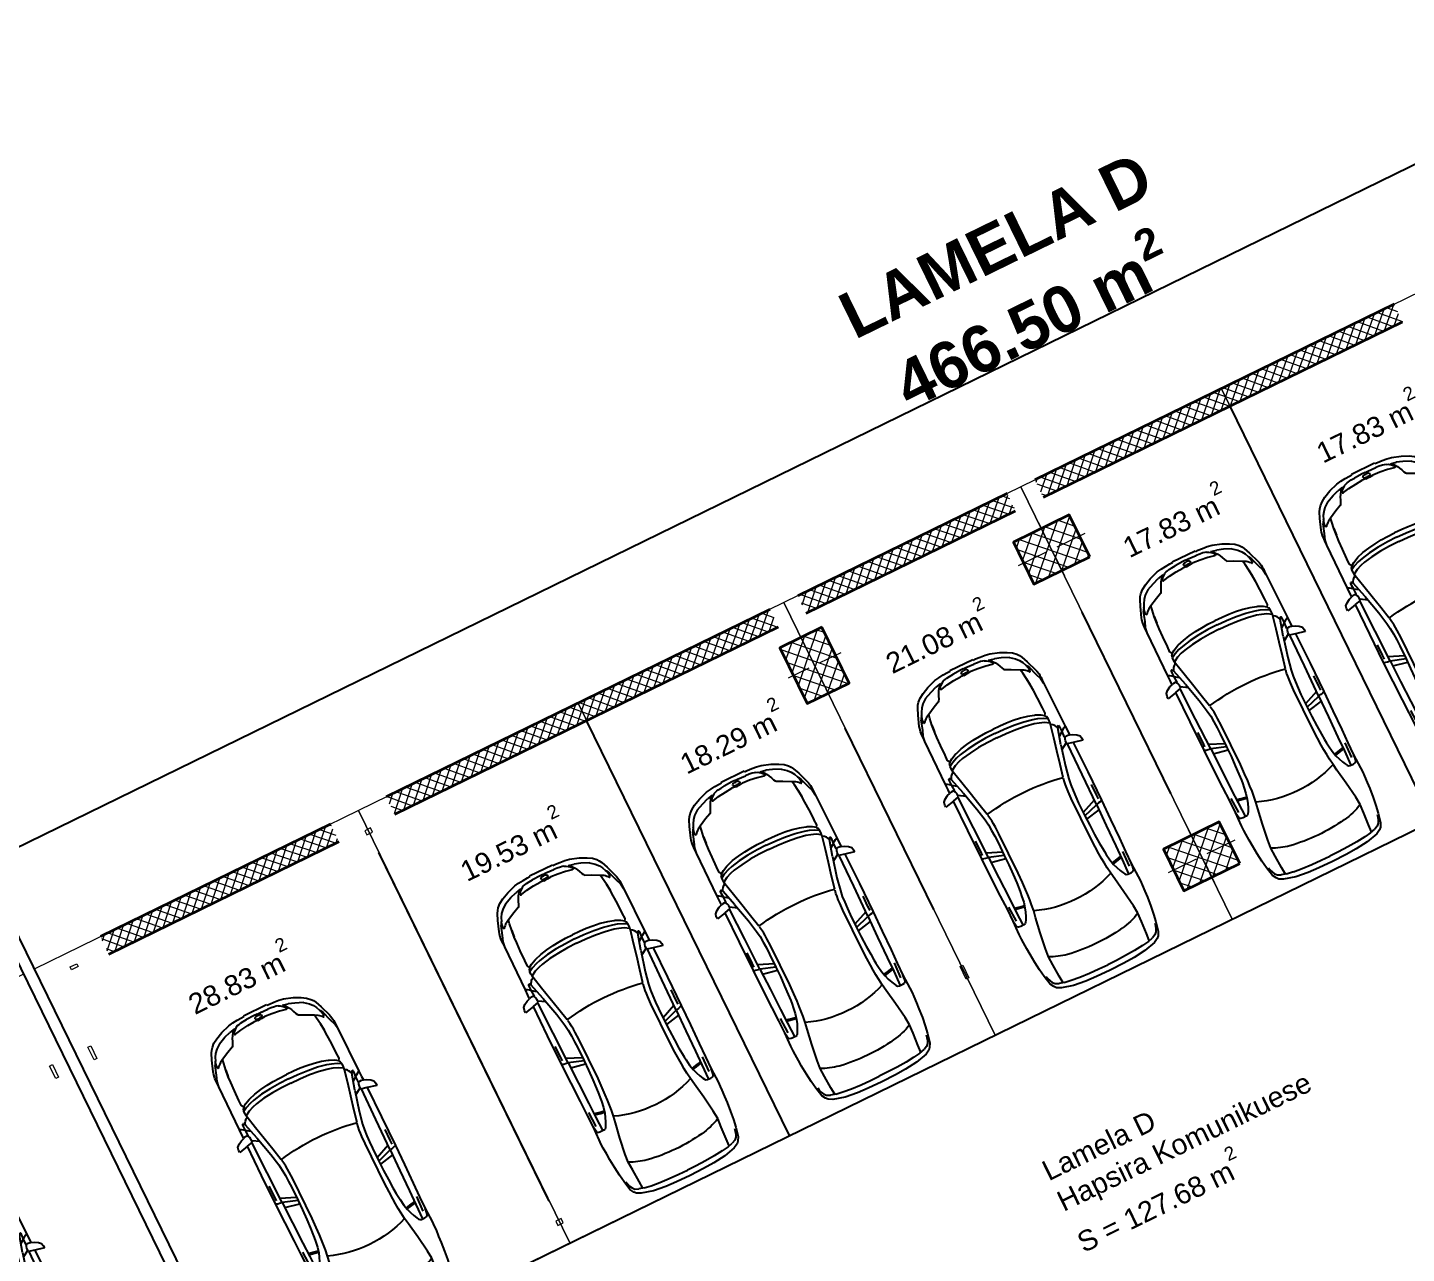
# Model space of a CAD drawing. Header units: metres. Extents: x 7511783 to 7512372, y 4692307 to 4692611.
# Drawn here: x 7512204.48 to 7512222.25, y 4692482.29 to 4692498.08 of the extents above; entities that cross this region are included whole.
import ezdxf

# ---------------------------------------------------------------- set-up
doc = ezdxf.new("R2010")
doc.units = ezdxf.units.M
doc.linetypes.add('Long Dashed', pattern=[793.7499761581423, 476.2499928474427, -317.4999833106997])
doc.layers.get('0').update_dxf_attribs({"lineweight": 0})
doc.layers.add('A - Fill Zone_Pen_No__156', color=7, linetype='Continuous', lineweight=0, true_color=0x54689e)
doc.layers.add('Annotation - Text_Pen_No__48', color=7, linetype='Continuous', lineweight=0, true_color=0xa80f02)
for name, color, linetype, lineweight in [('A - Muret', 7, 'Continuous', 0), ('A - Muret_Pen_No__101', 252, 'Continuous', 0), ('A - Muret_Pen_No__7', 7, 'Continuous', 0), ('A - Pllaka Themel', 7, 'Continuous', 0), ('A - Pllaka Themel_Pen_No__42', 8, 'Continuous', 0), ('A - Shtyllat', 7, 'Continuous', 0), ('A - Shtyllat_Pen_No__1', 7, 'Continuous', 0), ('A -Polyline_Pen_No__42', 8, 'Continuous', 0), ('A1 - Bodrumi -1_Pen_No__42', 8, 'Continuous', 0), ('Interior - Furniture _Pen_No__42', 8, 'Continuous', 0), ('Structural - Bearing', 7, 'Continuous', 0), ('Structural - Bearing_Pen_No__20', 1, 'Continuous', 0), ('Structural - Bearing_Pen_No__21', 7, 'Continuous', 0)]:
    doc.layers.add(name, color=color, linetype=linetype, lineweight=lineweight)
doc.styles.add('GENERATED_STYLE_2', font='arialbd.ttf')
pattern_1 = [(44.99999999999999, (0, 0), (-68.94290863686237, 68.94290863686243), []), (135.0000000000002, (0, 0), (68.94290863686219, 68.94290863686261), [])]
pattern_2 = [(44.99999999999999, (0, 0), (-91.92387818248316, 91.92387818248324), []), (135.0000000000002, (0, 0), (91.92387818248291, 91.92387818248349), [])]

# ---------------------------------------------------------------- blocks, each defined once
blk = doc.blocks.new('Slab_2', base_point=(27550, -20500.83535421408))
at = {"layer": 'A - Pllaka Themel_Pen_No__42', "color": 8, "linetype": 'Continuous', "lineweight": 25, "flags": 128}
blk.add_lwpolyline([(27550, -20500.83535421408), (52100, -20500.83535421408), (52100, 1500), (27550, 1500)], close=True, dxfattribs=at)
blk = doc.blocks.new('Wall_3', base_point=(27550, 2.775557561562891e-14))
at = {"layer": 'A - Muret_Pen_No__101', "linetype": 'Continuous', "lineweight": 13}
h = blk.add_hatch(dxfattribs=at)
h.set_pattern_fill('CONCRETE_BLOCK', color=252, style=0, pattern_type=2)
h.set_pattern_definition(pattern_1)
h.paths.add_polyline_path([(31799.99993070954, -2.887321820521649e-05), (28500.0000105886, -2.887321820521649e-05), (28500.0000105886, -250.0000583249526), (31799.99993070954, -250.0000583249526)])
h = blk.add_hatch(dxfattribs=at)
h.set_pattern_fill('CONCRETE_BLOCK', color=252, style=0, pattern_type=2)
h.set_pattern_definition(pattern_1)
h.paths.add_polyline_path([(32600.00006929047, -5.275686865147122e-05), (32600.00006929047, -250.0000970041505), (38099.99998176699, -250.0000970041505), (38099.99998176699, -5.275686865147122e-05)])
h = blk.add_hatch(dxfattribs=at)
h.set_pattern_fill('CONCRETE_BLOCK', color=252, style=0, pattern_type=2)
h.set_pattern_definition(pattern_1)
h.paths.add_polyline_path([(38499.99999951446, -5.275686865147122e-05), (38499.99999951446, -250.0000970041505), (41500, -250.0000970041505), (41500, -5.275686865147122e-05)])
h = blk.add_hatch(dxfattribs=at)
h.set_pattern_fill('CONCRETE_BLOCK', color=252, style=0, pattern_type=2)
h.set_pattern_definition(pattern_1)
h.paths.add_polyline_path([(41900.00000000001, -249.9999850988354), (47050.00002235177, -249.9999850988354), (47050.00002235177, -3.352765565178828e-05), (41900.00000000001, -3.352765565178828e-05)])
h = blk.add_hatch(dxfattribs=at)
h.set_pattern_fill('CONCRETE_BLOCK', color=252, style=0, pattern_type=2)
h.set_pattern_definition(pattern_1)
h.paths.add_polyline_path([(51150, -3.352765565178828e-05), (47849.99997764824, -3.352765565178828e-05), (47849.99997764824, -249.9999850988354), (51150, -249.9999850988354)])
at = {"layer": 'A - Muret_Pen_No__7', "color": 7, "linetype": 'Continuous', "lineweight": 35, "flags": 128}
for points in [[(31800, 2.775557561562891e-14), (28500.00000000001, 2.775557561562891e-14)], [(38099.99999999999, 2.775557561562891e-14), (32599.99999999999, 2.775557561562891e-14)], [(41500, 2.775557561562891e-14), (38500, 2.775557561562891e-14)], [(47050.00000000001, 2.775557561562891e-14), (41900.00000000001, 2.775557561562891e-14)], [(51150, 2.775557561562891e-14), (47850, 2.775557561562891e-14)], [(28500.00000000001, -249.9999999999999), (31800, -249.9999999999999)], [(32599.99999999999, -249.9999999999999), (38099.99999999999, -249.9999999999999)], [(38500, -249.9999999999999), (41500, -249.9999999999999)], [(41900.00000000001, -249.9999999999999), (47050, -249.9999999999999)], [(47849.99999999999, -249.9999999999999), (51150, -249.9999999999999)]]:
    blk.add_lwpolyline(points, dxfattribs=at)
blk = doc.blocks.new('Column_18', base_point=(2720.000000000001, 13229.91646502986))
at = {"layer": 'A - Shtyllat_Pen_No__1', "color": 7, "linetype": 'Continuous', "lineweight": 13, "flags": 128}
blk.add_lwpolyline([(2700.000000000001, 13319.91646502986), (2740.000000000001, 13319.91646502986), (2740.000000000001, 13139.91646502986), (2700.000000000001, 13139.91646502986)], close=True, dxfattribs=at)
blk = doc.blocks.new('Column_25', base_point=(2775.000000000002, 14870))
at = {"layer": 'A - Shtyllat_Pen_No__1', "color": 7, "linetype": 'Continuous', "lineweight": 13, "flags": 128}
blk.add_lwpolyline([(2795.000000000002, 14780), (2755.000000000002, 14780), (2755.000000000002, 14960), (2795.000000000002, 14960)], close=True, dxfattribs=at)
blk = doc.blocks.new('Column_26', base_point=(2802.500000000002, 14980))
at = {"layer": 'A - Shtyllat_Pen_No__1', "color": 7, "linetype": 'Continuous', "lineweight": 13, "flags": 128}
blk.add_lwpolyline([(2850.000000000002, 15000), (2850.000000000002, 14960), (2755.000000000002, 14960), (2755.000000000002, 15000)], close=True, dxfattribs=at)
blk = doc.blocks.new('Column_31', base_point=(3220.000000000001, 14970))
at = {"layer": 'A - Shtyllat_Pen_No__1', "color": 7, "linetype": 'Continuous', "lineweight": 13, "flags": 128}
blk.add_lwpolyline([(3180.000000000001, 15000), (3180.000000000001, 14940), (3260.000000000001, 14940), (3260.000000000001, 15000)], close=True, dxfattribs=at)
blk = doc.blocks.new('Column_32', base_point=(3220.000000000001, 14410))
at = {"layer": 'A - Shtyllat_Pen_No__1', "color": 7, "linetype": 'Continuous', "lineweight": 13, "flags": 128}
blk.add_lwpolyline([(3180.000000000001, 14440), (3180.000000000001, 14380), (3260.000000000001, 14380), (3260.000000000001, 14440)], close=True, dxfattribs=at)
blk = doc.blocks.new('Column_37', base_point=(3830.000000000001, 14910))
at = {"layer": 'A - Shtyllat_Pen_No__1', "color": 7, "linetype": 'Continuous', "lineweight": 13, "flags": 128}
blk.add_lwpolyline([(3850.000000000001, 14820), (3810.000000000001, 14820), (3810.000000000001, 15000), (3850.000000000001, 15000)], close=True, dxfattribs=at)
blk = doc.blocks.new('Column_38', base_point=(-68019.82202355302, 193236.8082159659))
at = {"layer": 'Structural - Bearing', "linetype": 'Continuous', "lineweight": 0, "true_color": 0x000000}
h = blk.add_hatch(dxfattribs=at)
h.set_pattern_fill('CONCRETE_BLOCK', color=18, style=0, pattern_type=2)
h.set_pattern_definition(pattern_2)
h.paths.add_polyline_path([(-67719.82202355302, 193636.808215966), (-68319.82202355302, 193636.808215966), (-68319.82202355302, 192836.8082159659), (-67719.82202355302, 192836.8082159659)])
at = {"layer": 'Structural - Bearing_Pen_No__20', "color": 1, "linetype": 'Continuous', "lineweight": 0}
for p, q in [((-68019.82202355302, 193316.808215966), (-68019.82202355302, 193716.8082159659)), ((-68099.82202355302, 193236.8082159659), (-68399.82202355302, 193236.8082159659)), ((-68019.82202355302, 193156.8082159659), (-68019.82202355302, 192756.808215966)), ((-67939.82202355302, 193236.8082159659), (-67639.82202355302, 193236.8082159659))]:
    blk.add_line(p, q, dxfattribs=at)
blk.add_point((-68019.82202355302, 193236.8082159659), dxfattribs=at)
at = {"layer": 'Structural - Bearing_Pen_No__21', "color": 7, "linetype": 'Continuous', "lineweight": 35, "flags": 128}
blk.add_lwpolyline([(-67719.82202355302, 193636.808215966), (-68319.82202355302, 193636.808215966), (-68319.82202355302, 192836.8082159659), (-67719.82202355302, 192836.8082159659)], close=True, dxfattribs=at)
blk = doc.blocks.new('Column_41', base_point=(-63690.96833503788, 199746.9041092597))
at = {"layer": 'Structural - Bearing', "linetype": 'Continuous', "lineweight": 0, "true_color": 0x000000}
h = blk.add_hatch(dxfattribs=at)
h.set_pattern_fill('CONCRETE_BLOCK', color=18, style=0, pattern_type=2)
h.set_pattern_definition(pattern_2)
h.paths.add_polyline_path([(-63290.96833503788, 199446.9041092597), (-63290.96833503788, 200046.9041092597), (-64090.96833503788, 200046.9041092597), (-64090.96833503788, 199446.9041092597)])
at = {"layer": 'Structural - Bearing_Pen_No__20', "color": 1, "linetype": 'Continuous', "lineweight": 0}
for p, q in [((-63690.96833503788, 199826.9041092597), (-63690.96833503788, 200126.9041092597)), ((-63770.96833503788, 199746.9041092597), (-64170.96833503788, 199746.9041092597)), ((-63690.96833503788, 199666.9041092597), (-63690.96833503788, 199366.9041092597)), ((-63610.96833503788, 199746.9041092597), (-63210.96833503788, 199746.9041092597))]:
    blk.add_line(p, q, dxfattribs=at)
blk.add_point((-63690.96833503788, 199746.9041092597), dxfattribs=at)
at = {"layer": 'Structural - Bearing_Pen_No__21', "color": 7, "linetype": 'Continuous', "lineweight": 35, "flags": 128}
blk.add_lwpolyline([(-63290.96833503788, 199446.9041092597), (-63290.96833503788, 200046.9041092597), (-64090.96833503788, 200046.9041092597), (-64090.96833503788, 199446.9041092597)], close=True, dxfattribs=at)
blk = doc.blocks.new('Column_42', base_point=(-52708.25413540503, 199746.9041092597))
at = {"layer": 'Structural - Bearing', "linetype": 'Continuous', "lineweight": 0, "true_color": 0x000000}
h = blk.add_hatch(dxfattribs=at)
h.set_pattern_fill('CONCRETE_BLOCK', color=18, style=0, pattern_type=2)
h.set_pattern_definition(pattern_2)
h.paths.add_polyline_path([(-52308.25413540503, 199446.9041092597), (-52308.25413540503, 200046.9041092597), (-53108.25413540503, 200046.9041092597), (-53108.25413540503, 199446.9041092597)])
at = {"layer": 'Structural - Bearing_Pen_No__20', "color": 1, "linetype": 'Continuous', "lineweight": 0}
for p, q in [((-52708.25413540503, 199826.9041092597), (-52708.25413540503, 200126.9041092597)), ((-52788.25413540503, 199746.9041092597), (-53188.25413540503, 199746.9041092597)), ((-52708.25413540503, 199666.9041092597), (-52708.25413540503, 199366.9041092597)), ((-52628.25413540503, 199746.9041092597), (-52228.25413540504, 199746.9041092597))]:
    blk.add_line(p, q, dxfattribs=at)
blk.add_point((-52708.25413540503, 199746.9041092597), dxfattribs=at)
at = {"layer": 'Structural - Bearing_Pen_No__21', "color": 7, "linetype": 'Continuous', "lineweight": 35, "flags": 128}
blk.add_lwpolyline([(-52308.25413540503, 199446.9041092597), (-52308.25413540503, 200046.9041092597), (-53108.25413540503, 200046.9041092597), (-53108.25413540503, 199446.9041092597)], close=True, dxfattribs=at)
blk = doc.blocks.new('Car 05 22')
at = {"layer": 'Interior - Furniture _Pen_No__42', "color": 8, "linetype": 'Continuous', "lineweight": 25}
for p, q in [((1961.117547741, 983.2211582230001), (1928.938242309, 983.2211582230001)), ((1928.938242309, 983.2211582230001), (1957.843908175, 858.0544967500001)), ((1996.903176747, 974.9060932166), (1961.117547741, 983.2211582230001)), ((2026.89661068, 945.007687052), (1996.903176747, 974.9060932166)), ((2054.5732194, 897.577022836), (2026.89661068, 945.007687052)), ((2067.91700908, 857.6794056350002), (2054.5732194, 897.577022836)), ((-784.8200333720001, 721.8124613509999), (-815.0478655078001, 667.7598955197003)), ((-757.6903274910002, 747.022066986), (-784.8200333720001, 721.8124613509999)), ((-706.3378894982, 775.7872218095), (-757.6903274910002, 747.022066986)), ((-729.425104913, 716.3992494200002), (-750.5770825730001, 669.7773949330001)), ((-701.0941271610001, 743.2591195180001), (-729.425104913, 716.3992494200002)), ((-585.227090103, 801.027979058), (-706.3378894982, 775.7872218095)), ((-664.8727541800001, 760.961322365), (-701.0941271610001, 743.2591195180001)), ((-626.571782751, 772.4860242179999), (-664.8727541800001, 760.961322365)), ((-594.8871138119998, 778.489558035), (-626.571782751, 772.4860242179999)), ((-483.1389679684001, 817.2581826864), (-585.227090103, 801.027979058)), ((-372.3345973750002, 830.2299334650002), (-483.1389679684001, 817.2581826864)), ((-251.752794228, 841.0437339470001), (-372.3345973750002, 830.2299334650002)), ((-168.2198443133, 844.6061713611999), (-251.752794228, 841.0437339470001)), ((-78.35772569479998, 850.6357850930001), (-168.2198443133, 844.6061713611999)), ((-24.036324899, 852.2918850640001), (-78.35772569479998, 850.6357850930001)), ((40.3182760438, 852.333685063), (-24.036324899, 852.2918850640001)), ((230.8030912739, 845.5192631063), (40.3182760438, 852.333685063)), ((124.560977278, 791.396786131), (129.0398444, 820.468777931)), ((125.693926866, 743.8968737240001), (124.560977278, 791.396786131)), ((327.3887276080001, 761.9208956260001), (125.394377448, 756.455747737)), ((132.4291391170001, 722.8048827370001), (125.693926866, 743.8968737240001)), ((129.0398444, 820.468777931), (138.8862428820001, 832.3883788069999)), ((146.670770152, 710.6062742990001), (132.4291391170001, 722.8048827370001)), ((138.8862428820001, 832.3883788069999), (165.168377873, 840.2758852750001)), ((171.252864179, 696.6287725440002), (146.670770152, 710.6062742990001)), ((165.168377873, 840.2758852750001), (194.733578306, 844.324685204)), ((194.733578306, 844.324685204), (230.803091274, 845.519263106)), ((210.873013229, 809.231738788), (418.0703055720001, 816.1926024380002)), ((400.0158099590001, 847.5968063790001), (230.8030912739, 845.5192631063)), ((521.950780327, 764.672895972), (327.3887276080001, 761.9208956260001)), ((355.2943663540001, 762.315609428), (339.1227247570001, 683.1192857359999)), ((373.4006373970001, 762.571715197), (357.2289958010001, 683.375391506)), ((590.7241636140001, 851.6786068920002), (400.0158099590001, 847.5968063790001)), ((813.6270094460001, 769.327996556), (521.950780327, 764.672895972)), ((856.5325990199999, 856.1697074550001), (590.7241636140001, 851.6786068920002)), ((1108.59023357, 773.98329714), (813.6270094460001, 769.327996556)), ((1129.8609284, 858.5331077519999), (856.5325990199999, 856.1697074550001)), ((1036.25651944, 772.8416796290002), (996.5002997029999, 578.7916468290002)), ((1041.96657906, 578.0240872360001), (1107.56627095, 773.967136299)), ((1173.32542975, 774.8950612010001), (1090.33970038, 577.8925306800002)), ((1115.14443198, 808.9482015290001), (1108.59023357, 773.98329714)), ((1108.59023357, 773.98329714), (1537.61805657, 780.0259473990001)), ((1119.51383092, 833.267204581), (1115.14443198, 808.9482015290001)), ((1120.16623076, 836.3248049650001), (1119.51383092, 833.267204581)), ((1120.69723063, 838.160005195), (1120.16623076, 836.3248049650001)), ((1129.8609284, 858.5331077519999), (1120.69723063, 838.160005195)), ((1536.1071561, 860.3802508980001), (1129.8609284, 858.5331077519999)), ((1162.63563846, 830.4777734580001), (1220.13025657, 829.0713745190002)), ((1220.13025657, 829.0713745190002), (1369.65750367, 831.4890726950001)), ((1957.843908175, 858.0544967500001), (1536.1071561, 860.3802508980001)), ((1537.61805657, 780.0256115210001), (1974.99295641, 786.0764425990001)), ((1939.15395607, 686.22492547), (1995.917261, 777.427813481)), ((1957.84390817, 858.0544967500001), (1977.22141076, 777.427813481)), ((1977.22141076, 777.427813481), (2019.59119012, 777.427813481)), ((2000.39650233, 701.5917706940002), (2213.53100788, 762.9814866290001)), ((2019.59119012, 777.427813481), (2044.48611622, 783.069509224)), ((2044.48611622, 783.069509224), (2063.35562216, 792.2740022800001)), ((2063.35562216, 792.2740022800001), (2070.42572439, 799.8521965630001)), ((2068.68333559, 787.696981005), (2065.39356605, 794.4584027669999)), ((2119.91703998, 857.4374531180001), (2067.91700908, 857.6794056350002)), ((2075.28112592, 835.6608695470001), (2067.91700908, 857.6794056350002)), ((2068.68333559, 787.696981005), (2148.02030692, 790.4828861469999)), ((2070.42572439, 799.8521965630001), (2075.2191259, 809.398389361)), ((2075.2191259, 809.398389361), (2075.28112592, 835.6608695470001)), ((2106.51930118, 732.1586113790001), (2148.02030692, 790.4828861469999)), ((2193.165590015, 856.4504063259001), (2119.91703998, 857.4374531180001)), ((2148.02030692, 790.4828861469999), (2166.81146925, 813.8145374840001)), ((2148.02030692, 790.4828861469999), (2205.61920777, 792.204186117)), ((2166.81146925, 813.8145374840001), (2182.27381684, 834.0818412380002)), ((2182.27381684, 834.0818412380002), (2193.16559002, 856.4504063260001)), ((2808.01466132, 852.5547640039999), (2193.165590015, 856.4504063259001)), ((2205.61920777, 792.204186117), (2227.21980808, 791.0038861380001)), ((2226.59190807, 769.8777067159999), (2213.53100788, 762.9814866290001)), ((2213.53100788, 762.9814866290001), (2238.34670825, 752.240186817)), ((2234.36910819, 773.9630864369999), (2226.59190807, 769.8828865080001)), ((2227.21980808, 791.0038861380001), (2232.61990816, 790.0299861550001)), ((2232.61990816, 790.0299861550001), (2237.93539134, 787.287122525)), ((2238.46067648, 776.864360243), (2234.36910819, 773.9630864369999)), ((2240.81890828, 784.0391862600001), (2237.93539134, 787.287122525)), ((2238.34670825, 752.240186817), (2258.53170854, 739.7174870370001)), ((2238.46067648, 776.864360243), (2240.85090828, 780.520986322)), ((2240.85090828, 780.520986322), (2240.81890828, 784.0391862600001)), ((2258.53170854, 739.7174870370001), (2269.0398087, 731.086787188)), ((2269.0398087, 731.086787188), (2278.83550884, 721.9650873480001)), ((2278.83550884, 721.9650873480001), (2293.79610906, 697.650987774)), ((2855.7113639, 852.6327640009999), (2808.01466132, 852.5547640039999)), ((2808.01466132, 852.5547640039999), (2876.86636504, 843.3172643940001)), ((2891.44016583, 852.528764005), (2855.7113639, 852.6327640009999)), ((2876.86636504, 843.3172643940001), (2954.16376923, 813.731165643)), ((2922.51356751, 852.0343640259999), (2891.44016583, 852.528764005)), ((2904.11849592, 832.8863289209999), (2905.06820589, 832.837990116)), ((2945.17226874, 849.4061641369999), (2922.51356751, 852.0343640259999)), ((2989.61447115, 839.6482645490003), (2945.17226874, 849.4061641369999)), ((2954.16376923, 813.731165643), (3075.78877375, 774.6896785450001)), ((3013.55027244, 833.064864827), (2989.61447115, 839.6482645490003)), ((3154.26138006, 782.5577669589999), (3013.55027244, 833.064864827)), ((3022.47491973, 758.305686711), (3023.66221975, 762.4851866380001)), ((3024.49924208, 753.7186598590001), (3022.47491973, 758.305686711)), ((3023.66221975, 762.4851866380001), (3034.64521991, 765.0503865930001)), ((3037.91041996, 743.452886971), (3024.49924208, 753.7186598590001)), ((3034.64521991, 765.0503865930001), (3046.93432009, 763.817386614)), ((3050.61522015, 730.6688871950001), (3037.91041996, 743.452886971)), ((3046.93432009, 763.817386614), (3060.9451203, 762.9292866300001)), ((3064.50712035, 714.6457874760001), (3050.61522015, 730.6688871950001)), ((3060.9451203, 762.9292866300001), (3089.85712072, 757.3861867269999)), ((3076.97452053, 697.807687771), (3064.50712035, 714.6457874760001)), ((3100.48402088, 763.1120866269999), (3075.78877375, 774.6896785450001)), ((3089.85712072, 757.3861867269999), (3108.43932099, 751.4304868319999)), ((3114.13862108, 753.311186799), (3100.48402088, 763.1120866269999)), ((3108.43932099, 751.4304868319999), (3122.8656212, 746.435986919)), ((3122.8656212, 746.435986919), (3114.13862108, 753.311186799)), ((3170.0706946, 726.5554905960001), (3122.8656212, 746.435986919)), ((3235.883818752, 747.6101556219), (3154.26138006, 782.5577669589999)), ((3211.69204952, 701.0151137130001), (3170.0706946, 726.5554905960001)), ((3269.07948628, 728.3294692490001), (3235.883818752, 747.6101556219)), ((3298.56678787, 705.6390702070001), (3269.07948628, 728.3294692490001)), ((-815.0478655078001, 667.7598955197003), (-855.0523550635, 511.0116477078998)), ((-768.27197925, 602.2788720830002), (-782.764796709, 510.0106247469999)), ((-768.27197925, 602.2788720830002), (-750.5770825730001, 669.7773949330001)), ((-764.3441764490001, 617.261773195), (-665.7281459970001, 623.9546285630003)), ((-665.7281459970001, 623.9546285630003), (-500.877431885, 634.180288886)), ((-500.877431885, 634.180288886), (-383.0238853850001, 641.9613403830001)), ((-383.0238853850001, 641.9613403830001), (-274.2208861730001, 631.3184000780001)), ((-274.2208861730001, 631.3184000780001), (-56.40485420300001, 600.536895199)), ((-56.40485420300001, 600.536895199), (145.941775497, 566.5900898169999)), ((145.941775497, 566.5900898169999), (233.261172115, 552.312592089)), ((212.566754139, 676.5412700230003), (171.252864179, 696.6287725440002)), ((266.3151410770001, 654.566867265), (212.566754139, 676.5412700230003)), ((233.261172115, 552.312592089), (315.3092800730001, 541.359190513)), ((319.490328155, 636.426864989), (266.3151410770001, 654.566867265)), ((315.2936019620001, 541.3606176840001), (384.2945810830001, 535.0794906230002)), ((392.7088835140001, 617.8124267930001), (319.490328155, 636.426864989)), ((339.1227247570001, 683.1192857359999), (329.5580559370001, 633.867334886)), ((357.2289958010001, 683.375391506), (346.76505809, 629.492778784)), ((384.2815104790001, 535.0803623180001), (454.174320738, 530.4191213629999)), ((474.8166917820001, 607.105387857), (392.7088835140001, 617.8124267930001)), ((521.3449804749999, 601.6186871690002), (474.8166917820001, 607.105387857)), ((569.993568652, 596.838186569), (521.3449804749999, 601.6186871690002)), ((652.59274858, 590.9845858339999), (569.993568652, 596.838186569)), ((772.8388193580001, 584.9903850819999), (652.59274858, 590.9845858339999)), ((907.266686691, 580.298084493), (772.8388193580001, 584.9903850819999)), ((1041.96657906, 578.0240872360001), (907.266686691, 580.298084493)), ((1227.79815085, 577.518695794), (1041.96657906, 578.0240872360001)), ((1316.09897866, 580.475793563), (1227.79815085, 577.518695794)), ((1403.02450604, 584.4121905939999), (1316.09897866, 580.475793563)), ((1483.8761315, 590.1361862749999), (1403.02450604, 584.4121905939999)), ((1562.00595611, 600.5964783840001), (1483.8761315, 590.1361862749999)), ((1510.85529759, 527.5929907539999), (1554.25309822, 533.0576906580002)), ((1554.25309822, 533.0576906580002), (1596.82961355, 540.969674969)), ((1730.35620914, 633.8338533080002), (1562.00595611, 600.5964783840001)), ((1597.28918852, 541.1774857889999), (1596.65116701, 540.8889849259999)), ((1610.72419049, 544.0665862469999), (1779.61280153, 581.7538898049999)), ((2000.39650233, 701.5917706940002), (1730.35620914, 633.8338533080002)), ((1779.61280153, 581.7538898049999), (1952.84760406, 621.338789111)), ((1952.84760406, 621.338789111), (2122.04550654, 659.9572884350001)), ((2122.04550654, 659.9572884350001), (2293.79610906, 697.650987774)), ((2293.79610906, 697.650987774), (2317.1870094, 700.7385877199999)), ((2293.79610906, 697.6386630720001), (2293.79610906, 697.650987774)), ((2317.1870094, 700.7385877199999), (2345.74280982, 702.7498876850002)), ((2355.13419975, 639.912801441), (2317.1870094, 700.7385877199999)), ((2345.74280982, 702.7498876850002), (2378.92931031, 702.0184876970001)), ((2379.77420337, 575.387091212), (2355.13301598, 639.9159014410001)), ((2410.10490185, 649.1086815510001), (2378.92931031, 702.0184876970001)), ((2378.92931031, 702.0184876970001), (2410.57231077, 694.202887834)), ((2397.33410595, 514.2584815219999), (2379.77250853, 575.3929912130001)), ((2436.02871163, 583.2244924540001), (2410.10490185, 649.1086815510001)), ((2410.57231077, 694.202887834), (2410.58631694, 694.1782473540002)), ((2428.73881104, 681.706188053), (2410.57231077, 694.202887834)), ((2428.73881104, 681.706188053), (2457.25830016, 700.0355353230001)), ((2428.77597173, 681.7007453250001), (2428.73881104, 681.706188053)), ((2428.77597173, 681.7007453250001), (2456.66545813, 639.8418234830003)), ((2453.63941421, 521.616582688), (2436.02871163, 583.2244924540001)), ((2456.66545813, 639.8418234830003), (2487.23639187, 574.2621729599999)), ((2457.25830016, 700.0355353230001), (2535.4819126, 697.9905877680001)), ((2487.23639187, 574.2621729599999), (2491.79934275, 562.0052962960002)), ((2491.79994982, 562.0052962960002), (2517.90263133, 477.034766618)), ((2535.4226126, 697.9916562040003), (2673.21491462, 695.5089878119999)), ((2535.46586986, 697.9894090810001), (2535.4819126, 697.988971943)), ((2673.21491462, 695.5089878119999), (2787.200816290001, 691.4809878819999)), ((2787.200816290001, 691.4809878819999), (2868.41581748, 687.223087957)), ((2868.39588233, 687.2248867100001), (2959.72331881, 678.984388101)), ((2959.72331881, 678.984388101), (2868.41581748, 687.1969879569999)), ((2959.72331881, 678.984388101), (3047.2313201, 666.2002883250001)), ((3047.20992906, 666.2041971140002), (3100.00912087, 656.556188494)), ((3100.00912087, 656.556188494), (3076.97452053, 697.807687771)), ((3152.92075342, 553.873393456), (3100.00912087, 656.556188494)), ((3189.62073735, 475.569766106), (3152.92075342, 553.873393456)), ((3254.25934432, 663.1775183300001), (3211.69204952, 701.0151137130001)), ((3301.86726379, 602.8090087200001), (3254.25934432, 663.1775183300001)), ((3337.33388997, 663.380671991), (3298.56678787, 705.6390702070001)), ((3301.86726379, 602.8090087200001), (3346.01551313, 501.42179807)), ((3374.49419199, 603.583974516), (3337.33388997, 663.380671991)), ((3418.40079436, 512.743978351), (3374.49419199, 603.583974516)), ((-855.0523550635, 511.0116477078998), (-874.6778528530002, 344.9579771100001)), ((-794.5333543099999, 390.6265818930001), (-802.432846809, 258.715288008)), ((-782.7621654889999, 510.0273763590001), (-794.5333543099999, 390.6265818930001)), ((454.170282107, 530.4193907049998), (526.242583163, 526.2868907769998)), ((526.2331313149999, 526.287307384), (627.7018846490002, 521.814890855)), ((627.6985462070002, 521.8149872519999), (756.75876515, 518.0884218199999)), ((756.75876515, 518.0884218199999), (1322.62824821, 518.052230308)), ((1322.62824821, 518.052230308), (1420.49779626, 521.6528908580001)), ((1420.49066257, 521.652523245), (1466.64156934, 524.030772681)), ((1466.62639694, 524.029990817), (1510.87647584, 527.594696836)), ((2419.31580918, 395.73626267), (2397.33316008, 514.2635815229999)), ((2433.73206705, 266.091642182), (2419.31580918, 395.73626267)), ((2477.61661773, 401.0764635800001), (2453.63941421, 521.616582688)), ((2493.88922012, 269.050242651), (2477.61661773, 401.0764635800001)), ((2517.90263133, 477.034766618), (2537.54372273, 384.081034151)), ((2537.54372273, 384.081034151), (2551.45611664, 285.6281997640001)), ((3199.39883308, 466.7584630290001), (3189.62073735, 475.569766106)), ((3220.69886845, 454.3885401880001), (3199.39883308, 466.7584630290001)), ((3256.10680826, 439.241753418), (3220.67662376, 454.401458713)), ((3288.39019413, 425.101248479), (3256.10680826, 439.241753418)), ((3319.36158057, 408.4128426500001), (3288.39019413, 425.101248479)), ((3353.46269085, 384.251283776), (3319.36158057, 408.4128426500001)), ((3321.23357975, 370.497229407), (3320.99727986, 362.132926485)), ((3320.99727986, 362.132926485), (3338.31527228, 276.8564967000001)), ((3324.65427826, 377.297531782), (3321.23357975, 370.497229407)), ((3328.30797666, 379.591332583), (3324.65427826, 377.297531782)), ((3338.46837221, 379.452332535), (3328.30797666, 379.591332583)), ((3363.6407612, 357.8117249760001), (3338.46837221, 379.452332535)), ((3346.01551313, 501.42179807), (3374.29746586, 419.557472908)), ((3377.18239213, 359.973484801), (3353.46269085, 384.251283776)), ((3396.66521323, 315.8049103040001), (3363.6407612, 357.8117249760001)), ((3391.09039087, 344.247647689), (3374.29746586, 419.557472908)), ((3391.09039087, 344.247647689), (3377.18239213, 359.973484801)), ((3457.47689648, 393.098483403), (3418.40079436, 512.743978351)), ((3468.34279707, 330.9338860280001), (3457.47689648, 393.098483403)), ((-882.9440546450002, 194.680643518), (-885.376707689, 0)), ((-874.6778528530002, 344.9579771100001), (-882.9440546450002, 194.680643518)), ((-802.432846809, 258.715288008), (-806.813142649, 124.936494209)), ((2441.61713002, 131.955220918), (2433.73181129, 266.093942182)), ((2503.10292147, 133.173421111), (2493.88922012, 269.050242651)), ((2551.45611664, 285.6281997640001), (2559.71041303, 193.693567653)), ((2559.71041303, 193.693567653), (2564.38081099, 101.185635342)), ((3338.31527228, 276.8564967000001), (3351.88296634, 172.661960307)), ((3408.0703938, 289.3779877820002), (3396.66521323, 315.8049103040001)), ((3408.0703938, 289.3779877820002), (3413.77629411, 267.259988716)), ((3413.77548775, 267.2641933500001), (3418.45445829, 242.866384828)), ((3418.45219437, 242.878189745), (3424.04489467, 200.723791525)), ((3424.04489467, 200.723791525), (3427.72848251, 152.023715234)), ((3474.4914974, 263.721088865), (3468.34279707, 330.9338860280001)), ((3478.33319761, 199.9171915590001), (3474.4914974, 263.721088865)), ((3479.35651311, 164.9481933352), (3478.33319761, 199.9171915590001)), ((-885.376707689, 0), (-882.9440546450002, -194.680643518)), ((-806.813142649, 124.936494209), (-808.0470753050001, 0)), ((-806.813142649, -124.936494209), (-808.0470753050001, 1.476718538480001e-13)), ((2444.0197128, -0.02730000432770001), (2441.61701245, 131.957220918)), ((2444.0197128, 0.02730000432710001), (2441.61701245, -131.957220918)), ((2506.01959488, -3.859767548100002e-13), (2503.10292147, 133.173421111)), ((2564.38081099, 101.185635342), (2566.01761027, -0.006100002130650002)), ((2564.38081099, -101.185635342), (2566.01761027, 0.006100002129970001)), ((3351.88296634, 172.661960307), (3358.34376351, 75.87012649980001)), ((3353.95786543, 27.8932505984), (3358.34376351, 75.87012649980001)), ((3353.95786543, 27.8932505984), (3353.95786543, -0.7649002671629999)), ((3353.95786543, -27.8932505984), (3353.95786543, 0.7649002671619999)), ((3370.89075802, 11.7411041009), (3370.32315827, -0.7649002671629999)), ((3370.89075802, -11.7411041009), (3370.32315827, 0.7649002671619999)), ((3372.49235732, 23.6550082622), (3370.89075802, 11.7411041009)), ((3376.26728506, 38.993950924), (3372.49235732, 23.6550082622)), ((3381.98685317, 46.5714162664), (3376.26728506, 38.993950924)), ((3386.21005132, 48.3522168884), (3381.98685317, 46.5714162664)), ((3386.21005132, 48.3522168884), (3394.28954778, 48.3522168884)), ((3398.51284593, 46.5714162664), (3394.28954778, 48.3522168884)), ((3404.23226311, 38.99375151340001), (3398.51284593, 46.5714162664)), ((3404.23226311, 38.99375151340001), (3408.00714178, 23.6550082622)), ((3408.00714178, 23.6550082622), (3409.76654101, 8.055102813469999)), ((3409.76654101, 8.055102813469999), (3409.76654101, -4.961309141290002e-13)), ((3432.36383112, 39.98011396419999), (3427.72848251, 152.023715234)), ((3431.76949509, 57.3729975776), (3431.76949509, 56.7710829698)), ((3432.04453126, -0.0109000038072), (3432.36383112, 39.98011396419999)), ((3432.04453126, 0.0109000038063), (3432.36383112, -39.98011396419999)), ((3489.51959821, 164.9481933352), (3479.35651311, 164.9481933352)), ((3489.51959821, -164.9481933352), (3489.51959821, 164.9481933352)), ((-802.432846809, -258.715288008), (-806.813142649, -124.936494209)), ((2441.61713002, -131.955220918), (2433.73181129, -266.093942182)), ((2503.10292147, -133.173421111), (2493.88922012, -269.050242651)), ((2506.01959488, -2.780368116010001e-13), (2503.10292147, -133.173421111)), ((2559.71041303, -193.693567653), (2564.38081099, -101.185635342)), ((3338.31527228, -276.8564967000001), (3351.88296634, -172.661960307)), ((3351.88296634, -172.661960307), (3358.34376351, -75.87012649980001)), ((3353.95786543, -27.8932505984), (3358.34376351, -75.87012649980001)), ((3372.49235732, -23.6550082622), (3370.89075802, -11.7411041009)), ((3376.26728506, -38.993950924), (3372.49235732, -23.6550082622)), ((3381.98685317, -46.5714162664), (3376.26728506, -38.993950924)), ((3386.21005132, -48.3522168884), (3381.98685317, -46.5714162664)), ((3386.21005132, -48.3522168884), (3394.28954778, -48.3522168884)), ((3398.51284593, -46.5714162664), (3394.28954778, -48.3522168884)), ((3404.23226311, -38.99375151340001), (3398.51284593, -46.5714162664)), ((3404.23226311, -38.99375151340001), (3408.00714178, -23.6550082622)), ((3408.00714178, -23.6550082622), (3409.76654101, -8.055102813469999)), ((3409.76654101, -8.055102813469999), (3409.76654101, -3.892295027780001e-13)), ((3424.04489467, -200.723791525), (3427.72848251, -152.023715234)), ((3432.36383112, -39.98011396419999), (3427.72848251, -152.023715234)), ((3431.76949509, -57.3729975776), (3431.76949509, -56.7710829698)), ((3478.33319761, -199.9171915590001), (3479.35651311, -164.9481933352)), ((3479.35651311, -164.9481933352), (3489.51959821, -164.9481933352)), ((-882.9440546450002, -194.680643518), (-874.6778528530002, -344.9579771100001)), ((-874.6778528530002, -344.9579771100001), (-855.0523550635, -511.0116477078998)), ((-794.5333543099999, -390.6265818930001), (-802.432846809, -258.715288008)), ((2433.73206705, -266.091642182), (2419.31580918, -395.73626267)), ((2493.88922012, -269.050242651), (2477.61661773, -401.0764635800001)), ((2537.54372273, -384.081034151), (2551.45611664, -285.6281997640001)), ((2551.45611664, -285.6281997640001), (2559.71041303, -193.693567653)), ((3320.99727986, -362.132926485), (3338.31527228, -276.8564967000001)), ((3396.66521323, -315.8049103040001), (3363.6407612, -357.8117249760001)), ((3391.09039087, -344.247647689), (3374.29746586, -419.557472908)), ((3391.09039087, -344.247647689), (3377.18239213, -359.973484801)), ((3408.0703938, -289.3779877820002), (3396.66521323, -315.8049103040001)), ((3408.0703938, -289.3779877820002), (3413.77629411, -267.259988716)), ((3413.77548775, -267.2641933500001), (3418.45445829, -242.866384828)), ((3418.45219437, -242.878189745), (3424.04489467, -200.723791525)), ((3457.47689648, -393.098483403), (3468.34279707, -330.9338860280001)), ((3468.34279707, -330.9338860280001), (3474.4914974, -263.721088865)), ((3474.4914974, -263.721088865), (3478.33319761, -199.9171915590001)), ((-855.0523550635, -511.0116477078998), (-815.0478655078001, -667.7598955197003)), ((-782.7621654889999, -510.0273763590001), (-794.5333543099999, -390.6265818930001)), ((-768.27197925, -602.2788720830002), (-782.764796709, -510.0106247469999)), ((384.2815104790001, -535.0803623180001), (454.174320738, -530.4191213629999)), ((454.170282107, -530.4193907049998), (526.242583163, -526.2868907769998)), ((526.2331313149999, -526.287307384), (627.7018846490002, -521.814890855)), ((627.6985462070002, -521.8149872519999), (756.75876515, -518.0884218199999)), ((756.75876515, -518.0884218199999), (1322.62824821, -518.052230308)), ((1322.62824821, -518.052230308), (1420.49779626, -521.6528908580001)), ((1420.49066257, -521.652523245), (1466.64156934, -524.030772681)), ((1466.62639694, -524.029990817), (1510.87647584, -527.594696836)), ((1510.85529759, -527.5929907539999), (1554.25309822, -533.0576906580002)), ((2397.33410595, -514.2584815219999), (2379.77250853, -575.3929912130001)), ((2419.31580918, -395.73626267), (2397.33316008, -514.2635815229999)), ((2453.63941421, -521.616582688), (2436.02871163, -583.2244924540001)), ((2477.61661773, -401.0764635800001), (2453.63941421, -521.616582688)), ((2491.79994982, -562.0052962960002), (2517.90263133, -477.034766618)), ((2517.90263133, -477.034766618), (2537.54372273, -384.081034151)), ((3189.62073735, -475.569766106), (3152.92075342, -553.873393456)), ((3199.39883308, -466.7584630290001), (3189.62073735, -475.569766106)), ((3220.69886845, -454.3885401880001), (3199.39883308, -466.7584630290001)), ((3256.10680826, -439.241753418), (3220.67662376, -454.401458713)), ((3288.39019413, -425.101248479), (3256.10680826, -439.241753418)), ((3319.36158057, -408.4128426500001), (3288.39019413, -425.101248479)), ((3301.86726379, -602.8090087200001), (3346.01551313, -501.42179807)), ((3353.46269085, -384.251283776), (3319.36158057, -408.4128426500001)), ((3321.23357975, -370.497229407), (3320.99727986, -362.132926485)), ((3324.65427826, -377.297531782), (3321.23357975, -370.497229407)), ((3328.30797666, -379.591332583), (3324.65427826, -377.297531782)), ((3338.46837221, -379.452332535), (3328.30797666, -379.591332583)), ((3363.6407612, -357.8117249760001), (3338.46837221, -379.452332535)), ((3346.01551313, -501.42179807), (3374.29746586, -419.557472908)), ((3377.18239213, -359.973484801), (3353.46269085, -384.251283776)), ((3374.49419199, -603.583974516), (3418.40079436, -512.743978351)), ((3418.40079436, -512.743978351), (3457.47689648, -393.098483403)), ((-815.0478655078001, -667.7598955197003), (-784.8200333720001, -721.8124613509999)), ((-768.27197925, -602.2788720830002), (-750.5770825730001, -669.7773949330001)), ((-764.3441764490001, -617.261773195), (-665.7281459970001, -623.9546285630003)), ((-729.425104913, -716.3992494200002), (-750.5770825730001, -669.7773949330001)), ((-665.7281459970001, -623.9546285630003), (-500.877431885, -634.180288886)), ((-500.877431885, -634.180288886), (-383.0238853850001, -641.9613403830001)), ((-383.0238853850001, -641.9613403830001), (-274.2208861730001, -631.3184000780001)), ((-274.2208861730001, -631.3184000780001), (-56.40485420300001, -600.536895199)), ((-56.40485420300001, -600.536895199), (145.941775497, -566.5900898169999)), ((145.941775497, -566.5900898169999), (233.261172115, -552.312592089)), ((171.252864179, -696.6287725440002), (146.670770152, -710.6062742990001)), ((212.566754139, -676.5412700230003), (171.252864179, -696.6287725440002)), ((266.3151410770001, -654.566867265), (212.566754139, -676.5412700230003)), ((233.261172115, -552.312592089), (315.3092800730001, -541.359190513)), ((319.490328155, -636.426864989), (266.3151410770001, -654.566867265)), ((315.2936019620001, -541.3606176840001), (384.2945810830001, -535.0794906230002)), ((392.7088835140001, -617.8124267930001), (319.490328155, -636.426864989)), ((339.1227247570001, -683.1192857359999), (329.5580559370001, -633.867334886)), ((355.2943663540001, -762.315609428), (339.1227247570001, -683.1192857359999)), ((357.2289958010001, -683.375391506), (346.76505809, -629.492778784)), ((373.4006373970001, -762.571715197), (357.2289958010001, -683.375391506)), ((474.8166917820001, -607.105387857), (392.7088835140001, -617.8124267930001)), ((521.3449804749999, -601.6186871690002), (474.8166917820001, -607.105387857)), ((569.993568652, -596.838186569), (521.3449804749999, -601.6186871690002)), ((652.59274858, -590.9845858339999), (569.993568652, -596.838186569)), ((772.8388193580001, -584.9903850819999), (652.59274858, -590.9845858339999)), ((907.266686691, -580.298084493), (772.8388193580001, -584.9903850819999)), ((1041.96657906, -578.0240872360001), (907.266686691, -580.298084493)), ((1036.25651944, -772.8416796290002), (996.5002997029999, -578.7916468290002)), ((1227.79815085, -577.518695794), (1041.96657906, -578.0240872360001)), ((1041.96657906, -578.0240872360001), (1107.56627095, -773.967136299)), ((1173.32542975, -774.8950612010001), (1090.33970038, -577.8925306800002)), ((1316.09897866, -580.475793563), (1227.79815085, -577.518695794)), ((1403.02450604, -584.4121905939999), (1316.09897866, -580.475793563)), ((1483.8761315, -590.1361862749999), (1403.02450604, -584.4121905939999)), ((1562.00595611, -600.5964783840001), (1483.8761315, -590.1361862749999)), ((1554.25309822, -533.0576906580002), (1596.82961355, -540.969674969)), ((1730.35620914, -633.8338533080002), (1562.00595611, -600.5964783840001)), ((1597.28918852, -541.1774857889999), (1596.65116701, -540.8889849259999)), ((1610.72419049, -544.0665862469999), (1779.61280153, -581.7538898049999)), ((2000.39650233, -701.5917706940002), (1730.35620914, -633.8338533080002)), ((1779.61280153, -581.7538898049999), (1952.84760406, -621.338789111)), ((1939.15395607, -686.22492547), (1995.917261, -777.427813481)), ((1952.84760406, -621.338789111), (2122.04550654, -659.9572884350001)), ((2000.39650233, -701.5917706940002), (2213.53100788, -762.9814866290001)), ((2122.04550654, -659.9572884350001), (2293.79610906, -697.650987774)), ((2278.83550884, -721.9650873480001), (2293.79610906, -697.650987774)), ((2293.79610906, -697.6386630720001), (2293.79610906, -697.650987774)), ((2293.79610906, -697.650987774), (2317.1870094, -700.7385877199999)), ((2355.13419975, -639.912801441), (2317.1870094, -700.7385877199999)), ((2317.1870094, -700.7385877199999), (2345.74280982, -702.7498876850002)), ((2345.74280982, -702.7498876850002), (2378.92931031, -702.0184876970001)), ((2379.77420337, -575.387091212), (2355.13301598, -639.9159014410001)), ((2410.10490185, -649.1086815510001), (2378.92931031, -702.0184876970001)), ((2378.92931031, -702.0184876970001), (2410.57231077, -694.202887834)), ((2436.02871163, -583.2244924540001), (2410.10490185, -649.1086815510001)), ((2428.73881104, -681.706188053), (2410.57231077, -694.202887834)), ((2410.57231077, -694.202887834), (2410.58631694, -694.1782473540002)), ((2428.77597173, -681.7007453250001), (2428.73881104, -681.706188053)), ((2428.73881104, -681.706188053), (2457.25830016, -700.0355353230001)), ((2428.77597173, -681.7007453250001), (2456.66545813, -639.8418234830003)), ((2456.66545813, -639.8418234830003), (2487.23639187, -574.2621729599999)), ((2457.25830016, -700.0355353230001), (2535.4819126, -697.9905877680001)), ((2487.23639187, -574.2621729599999), (2491.79934275, -562.0052962960002)), ((2535.4226126, -697.9916562040003), (2673.21491462, -695.5089878119999)), ((2535.46586986, -697.9894090810001), (2535.4819126, -697.988971943)), ((2673.21491462, -695.5089878119999), (2787.200816290001, -691.4809878819999)), ((2787.200816290001, -691.4809878819999), (2868.41581748, -687.223087957)), ((2868.39588233, -687.2248867100001), (2959.72331881, -678.984388101)), ((2959.72331881, -678.984388101), (2868.41581748, -687.1969879569999)), ((2959.72331881, -678.984388101), (3047.2313201, -666.2002883250001)), ((3047.20992906, -666.2041971140002), (3100.00912087, -656.556188494)), ((3076.97452053, -697.807687771), (3064.50712035, -714.6457874760001)), ((3100.00912087, -656.556188494), (3076.97452053, -697.807687771)), ((3152.92075342, -553.873393456), (3100.00912087, -656.556188494)), ((3211.69204952, -701.0151137130001), (3170.0706946, -726.5554905960001)), ((3254.25934432, -663.1775183300001), (3211.69204952, -701.0151137130001)), ((3301.86726379, -602.8090087200001), (3254.25934432, -663.1775183300001)), ((3269.07948628, -728.3294692490001), (3298.56678787, -705.6390702070001)), ((3298.56678787, -705.6390702070001), (3337.33388997, -663.380671991)), ((3337.33388997, -663.380671991), (3374.49419199, -603.583974516)), ((-784.8200333720001, -721.8124613509999), (-757.6903274910002, -747.022066986)), ((-757.6903274910002, -747.022066986), (-706.3378894982, -775.7872218095)), ((-701.0941271610001, -743.2591195180001), (-729.425104913, -716.3992494200002)), ((-706.3378894982, -775.7872218095), (-585.227090103, -801.027979058)), ((-664.8727541800001, -760.961322365), (-701.0941271610001, -743.2591195180001)), ((-626.571782751, -772.4860242179999), (-664.8727541800001, -760.961322365)), ((-594.8871138119998, -778.489558035), (-626.571782751, -772.4860242179999)), ((-585.227090103, -801.027979058), (-483.149337101, -817.2569687829999)), ((-483.149337101, -817.2569687829999), (-372.3345973750002, -830.2299334650002)), ((-372.3345973750002, -830.2299334650002), (-251.752794228, -841.0437339470001)), ((-251.752794228, -841.0437339470001), (-168.2198443133, -844.6061713611999)), ((-168.2198443133, -844.6061713611999), (-78.35772569479998, -850.6357850930001)), ((-78.35772569479998, -850.6357850930001), (-24.036324899, -852.2918850640001)), ((-24.036324899, -852.2918850640001), (40.3182760438, -852.333685063)), ((40.3182760438, -852.333685063), (230.8030912739, -845.5192631063)), ((125.693926866, -743.8968737240001), (124.560977278, -791.396786131)), ((124.560977278, -791.396786131), (129.0398444, -820.468777931)), ((327.3887276080001, -761.9208956260001), (125.394377448, -756.455747737)), ((132.4291391170001, -722.8048827370001), (125.693926866, -743.8968737240001)), ((129.0398444, -820.468777931), (138.8862428820001, -832.3883788069999)), ((146.670770152, -710.6062742990001), (132.4291391170001, -722.8048827370001)), ((138.8862428820001, -832.3883788069999), (165.168377873, -840.2758852750001)), ((165.168377873, -840.2758852750001), (194.733578306, -844.324685204)), ((194.733578306, -844.324685204), (230.803091274, -845.519263106)), ((210.873013229, -809.231738788), (418.0703055720001, -816.1926024380002)), ((230.8030912739, -845.5192631063), (400.0158099590001, -847.5968063790001)), ((521.950780327, -764.672895972), (327.3887276080001, -761.9208956260001)), ((400.0158099590001, -847.5968063790001), (590.7241636140001, -851.6786068920002)), ((813.6270094460001, -769.327996556), (521.950780327, -764.672895972)), ((590.7241636140001, -851.6786068920002), (856.5325990199999, -856.1697074550001)), ((1108.59023357, -773.98329714), (813.6270094460001, -769.327996556)), ((856.5325990199999, -856.1697074550001), (1129.8609284, -858.5331077519999)), ((1108.59023357, -773.98329714), (1537.61805657, -780.0259473990001)), ((1115.14443198, -808.9482015290001), (1108.59023357, -773.98329714)), ((1119.51383092, -833.267204581), (1115.14443198, -808.9482015290001)), ((1120.16623076, -836.3248049650001), (1119.51383092, -833.267204581)), ((1120.69723063, -838.160005195), (1120.16623076, -836.3248049650001)), ((1129.8609284, -858.5331077519999), (1120.69723063, -838.160005195)), ((1129.8609284, -858.5331077519999), (1536.1071561, -860.3802508980001)), ((1162.63563846, -830.4777734580001), (1220.13025657, -829.0713745190002)), ((1220.13025657, -829.0713745190002), (1369.65750367, -831.4890726950001)), ((1536.1071561, -860.3802508980001), (1957.84390817, -858.0544967500001)), ((1537.61805657, -780.0256115210001), (1974.99295641, -786.0764425990001)), ((1957.84390817, -858.0544967500001), (1928.938242309, -983.2211582230001)), ((1957.84390817, -858.0544967500001), (1977.22141076, -777.427813481)), ((1977.22141076, -777.427813481), (2019.59119012, -777.427813481)), ((2019.59119012, -777.427813481), (2044.48611622, -783.069509224)), ((2044.48611622, -783.069509224), (2063.35562216, -792.2740022800001)), ((2054.5732194, -897.577022836), (2067.917009081, -857.6794056350002)), ((2063.35562216, -792.2740022800001), (2070.42572439, -799.8521965630001)), ((2068.68333559, -787.696981005), (2065.39356605, -794.4584027669999)), ((2075.28112592, -835.6608695470001), (2067.91700908, -857.6794056350002)), ((2067.917009081, -857.6794056350002), (2119.91703998, -857.4374531180001)), ((2068.68333559, -787.696981005), (2148.02030692, -790.4828861469999)), ((2070.42572439, -799.8521965630001), (2075.2191259, -809.398389361)), ((2075.2191259, -809.398389361), (2075.28112592, -835.6608695470001)), ((2106.51930118, -732.1586113790001), (2148.02030692, -790.4828861469999)), ((2119.91703998, -857.4374531180001), (2193.165590015, -856.4504063259001)), ((2148.02030692, -790.4828861469999), (2166.81146925, -813.8145374840001)), ((2148.02030692, -790.4828861469999), (2205.61920777, -792.204186117)), ((2166.81146925, -813.8145374840001), (2182.27381684, -834.0818412380002)), ((2182.27381684, -834.0818412380002), (2193.16559002, -856.4504063260001)), ((2193.165590015, -856.4504063259001), (2808.01466132, -852.5547640039999)), ((2205.61920777, -792.204186117), (2227.21980808, -791.0038861380001)), ((2213.53100788, -762.9814866290001), (2238.34670825, -752.240186817)), ((2226.59190807, -769.8777067159999), (2213.53100788, -762.9814866290001)), ((2234.36910819, -773.9630864369999), (2226.59190807, -769.8828865080001)), ((2227.21980808, -791.0038861380001), (2232.61990816, -790.0299861550001)), ((2232.61990816, -790.0299861550001), (2237.93539134, -787.287122525)), ((2238.46067648, -776.864360243), (2234.36910819, -773.9630864369999)), ((2240.81890828, -784.0391862600001), (2237.93539134, -787.287122525)), ((2238.34670825, -752.240186817), (2258.53170854, -739.7174870370001)), ((2238.46067648, -776.864360243), (2240.85090828, -780.520986322)), ((2240.85090828, -780.520986322), (2240.81890828, -784.0391862600001)), ((2258.53170854, -739.7174870370001), (2269.0398087, -731.086787188)), ((2269.0398087, -731.086787188), (2278.83550884, -721.9650873480001)), ((2808.01466132, -852.5547640039999), (2876.86636504, -843.3172643940001)), ((2808.01466132, -852.5547640039999), (2855.7113639, -852.6327640009999)), ((2855.7113639, -852.6327640009999), (2891.44016583, -852.528764005)), ((2876.86636504, -843.3172643940001), (2954.16376923, -813.731165643)), ((2891.44016583, -852.528764005), (2922.51356751, -852.0343640259999)), ((2922.51356751, -852.0343640259999), (2945.17226874, -849.4061641369999)), ((2945.17226874, -849.4061641369999), (2989.61447115, -839.6482645490003)), ((2954.16376923, -813.731165643), (3075.78877375, -774.6896785450001)), ((2989.61447115, -839.6482645490003), (3013.55027244, -833.064864827)), ((3013.55027244, -833.064864827), (3154.26138006, -782.5577669589999)), ((3024.49924208, -753.7186598590001), (3022.47491973, -758.305686711)), ((3022.47491973, -758.305686711), (3023.66221975, -762.4851866380001)), ((3023.66221975, -762.4851866380001), (3034.64521991, -765.0503865930001)), ((3037.91041996, -743.452886971), (3024.49924208, -753.7186598590001)), ((3034.64521991, -765.0503865930001), (3046.93432009, -763.817386614)), ((3050.61522015, -730.6688871950001), (3037.91041996, -743.452886971)), ((3046.93432009, -763.817386614), (3060.9451203, -762.9292866300001)), ((3064.50712035, -714.6457874760001), (3050.61522015, -730.6688871950001)), ((3060.9451203, -762.9292866300001), (3089.85712072, -757.3861867269999)), ((3100.48402088, -763.1120866269999), (3075.78877375, -774.6896785450001)), ((3089.85712072, -757.3861867269999), (3108.43932099, -751.4304868319999)), ((3114.13862108, -753.311186799), (3100.48402088, -763.1120866269999)), ((3108.43932099, -751.4304868319999), (3122.8656212, -746.435986919)), ((3122.8656212, -746.435986919), (3114.13862108, -753.311186799)), ((3170.0706946, -726.5554905960001), (3122.8656212, -746.435986919)), ((3154.26138006, -782.5577669589999), (3235.883818752, -747.6101556219)), ((3235.883818752, -747.6101556219), (3269.07948628, -728.3294692490001)), ((1928.938242309, -983.2211582230001), (1961.117547741, -983.2211582230001)), ((1961.117547741, -983.2211582230001), (1996.903176747, -974.9060932166)), ((1996.903176747, -974.9060932166), (2026.89661068, -945.007687052)), ((2026.89661068, -945.007687052), (2054.5732194, -897.577022836))]:
    blk.add_line(p, q, dxfattribs=at)
for centre, radius, start, end in [((492.8743121958001, 217.6762888661), 973.2499460396, 154.1544541405, 170.9117329646), ((1649.811844864, 0), 1520.416064058, 158.6992078, 201.3007921999999), ((-1245.217819199, 0), 2907.303426369, 349.2141992177, 10.78580078235001), ((1856.361619248, -1.736472437242), 2353.963924674, 170.8803955853, 189.9222862500999), ((492.8743121958001, -217.6762888661), 973.2499460396, 191.230533967, 205.8455458595)]:
    blk.add_arc(centre, radius, start, end, dxfattribs=at)

msp = doc.modelspace()

# ---------------------------------------------------------------- linework, layer by layer
for points in [[(7512225.170272541, 4692489.123375428), (7512222.447903934, 4692494.693717353), (7512219.864882477, 4692493.431328684), (7512222.587251085, 4692487.860986759), (7512225.170272541, 4692489.123375428)], [(7512222.587251085, 4692487.860986759), (7512219.864882477, 4692493.431328684), (7512217.281861019, 4692492.168940015), (7512220.004229628, 4692486.59859809), (7512222.587251085, 4692487.860986759)], [(7512220.004229628, 4692486.59859809), (7512217.281861019, 4692492.168940015), (7512214.227157383, 4692490.676028198), (7512216.949525991, 4692485.105686272), (7512220.004229628, 4692486.59859809)], [(7512229.348028986, 4692491.165151884), (7512207.291271847, 4692480.38545038), (7512209.574917427, 4692475.712796322), (7512214.11205077, 4692477.930209463), (7512218.873794674, 4692480.257395531), (7512231.631674566, 4692486.492497827), (7512229.348028986, 4692491.165151884)], [(7512216.949525991, 4692485.105686272), (7512214.227157383, 4692490.676028198), (7512211.576752758, 4692489.38070765), (7512214.299121365, 4692483.810365725), (7512216.949525991, 4692485.105686272)], [(7512214.299121365, 4692483.810365725), (7512211.576752758, 4692489.38070765), (7512208.746659682, 4692487.997568761), (7512211.46902829, 4692482.427226836), (7512214.299121365, 4692483.810365725)], [(7512208.746659682, 4692487.997568761), (7512204.568903239, 4692485.955792304), (7512207.291271847, 4692480.38545038), (7512211.46902829, 4692482.427226836), (7512208.746659682, 4692487.997568761)], [(7512202.978749066, 4692478.277810167), (7512207.15650551, 4692480.319586623), (7512204.434136902, 4692485.889928548), (7512200.256380458, 4692483.848152092), (7512202.978749066, 4692478.277810167)]]:
    msp.add_lwpolyline(points, close=True)
at = {"layer": 'A -Polyline_Pen_No__42', "color": 8, "linetype": 'Continuous', "lineweight": 25}
for points in [[(7512222.587251085, 4692487.860986759), (7512219.974655404, 4692493.206718123)], [(7512219.214233232, 4692488.215039754), (7512218.072226099, 4692490.551743972)], [(7512214.299121365, 4692483.810365725), (7512211.686525685, 4692489.156097089)], [(7512216.159529595, 4692486.722127937), (7512215.017522463, 4692489.058832155)], [(7512211.205573264, 4692482.966292183), (7512209.010114709, 4692487.458503413)]]:
    msp.add_lwpolyline(points, dxfattribs=at)
at = {"layer": 'A -Polyline_Pen_No__42', "color": 8, "linetype": 'Long Dashed', "lineweight": 25}
msp.add_lwpolyline([(7512207.650648745, 4692480.561087064), (7512228.988652087, 4692490.989515199)], dxfattribs=at)
at = {"layer": 'A1 - Bodrumi -1_Pen_No__42', "color": 8, "linetype": 'Continuous', "lineweight": 25, "flags": 128}
msp.add_lwpolyline([(7512210.294849152, 4692473.898102365), (7512203.775499335, 4692487.237591917), (7512178.25973955, 4692474.767387325), (7512182.672976019, 4692465.737296376), (7512181.909300109, 4692465.364068422), (7512187.156448367, 4692454.627678853), (7512203.250397637, 4692462.493204053)], dxfattribs=at)

# ---------------------------------------------------------------- block references
at = {"layer": 'A - Muret', "color": 7, "lineweight": 35, "xscale": 0.001, "yscale": 0.001, "zscale": 0.001, "rotation": 26.04594307934832}
msp.add_blockref('Wall_3', (7512204.568903239, 4692485.955792304), dxfattribs=at)
at = {"layer": 'A - Pllaka Themel', "color": 8, "linetype": 'Continuous', "lineweight": 25, "xscale": 0.001, "yscale": 0.001, "zscale": 0.001, "rotation": 26.04594307934832}
msp.add_blockref('Slab_2', (7512213.570650111, 4692467.536975744), dxfattribs=at)
at = {"layer": 'A - Shtyllat', "color": 7, "lineweight": 35, "xscale": 0.001, "yscale": 0.001, "zscale": 0.001, "rotation": 26.04594307934832}
for name, p in [('Column_42', (7512217.677043559, 4692491.360341993)), ('Column_38', (7512214.622339923, 4692489.867430177)), ('Column_41', (7512219.609047087, 4692487.407196111)), ('Column_31', (7512208.878387196, 4692487.728036087)), ('Column_26', (7512205.083481648, 4692485.984672418)), ('Column_37', (7512216.554343451, 4692485.914284294)), ('Column_25', (7512205.319410912, 4692484.875635727)), ('Column_18', (7512204.825267677, 4692484.634135286)), ('Column_32', (7512211.337300777, 4692482.696759509))]:
    msp.add_blockref(name, p, dxfattribs=at)
at = {"layer": 'Interior - Furniture _Pen_No__42', "color": 8, "linetype": 'Continuous', "lineweight": 25, "xscale": -0.001, "yscale": 0.001, "rotation": 296.0459430793483}
for p in [(7512223.221480507, 4692489.267712228), (7512220.907991723, 4692488.137051072), (7512218.044207064, 4692486.737446244), (7512215.101808709, 4692485.29942089), (7512212.631092533, 4692484.091918685), (7512208.947479324, 4692482.29164267), (7512204.665395136, 4692480.198878576)]:
    msp.add_blockref('Car 05 22', p, dxfattribs=at)

# ---------------------------------------------------------------- texts
at = {"layer": 'A - Fill Zone_Pen_No__156', "color": 165, "lineweight": 20, "true_color": 0x54689e, "char_height": 0.2625, "attachment_point": 7, "rotation": 26.045943079348323, "style": 'GENERATED_STYLE_2'}
for s, insert in [('{\\fArial|b0|i0|c0|p34;17.83 m{\\H0.66x;\\S2^  ;}}', (7512221.17450803, 4692492.460778823)), ('{\\fArial|b0|i0|c0|p34;17.83 m{\\H0.66x;\\S2^  ;}}', (7512218.681330797, 4692491.242299326)), ('{\\fArial|b0|i0|c0|p34;21.08 m{\\H0.66x;\\S2^  ;}}', (7512215.62662716, 4692489.749387508)), ('{\\fArial|b0|i0|c0|p34;18.29 m{\\H0.66x;\\S2^  ;}}', (7512212.976222535, 4692488.45406696)), ('{\\fArial|b0|i0|c0|p34;19.53 m{\\H0.66x;\\S2^  ;}}', (7512210.14612946, 4692487.070928071)), ('{\\fArial|b0|i0|c0|p34;28.83 m{\\H0.66x;\\S2^  ;}}', (7512206.642204701, 4692485.358470398)), ('{\\fArial|b0|i0|c0|p34;Lamela D^M^JHapsira Komunikuese^M^JS = 127.68 m{\\H0.66x;\\S2^  ;}}', (7512218.092135952, 4692482.292196986))]:
    msp.add_mtext(s, dxfattribs=dict(at, insert=insert))
at = {"layer": 'Annotation - Text_Pen_No__48', "color": 14, "linetype": 'Continuous', "lineweight": 25, "true_color": 0xa80f02, "insert": (7512216.823229072, 4692495.548057741), "char_height": 0.5999999999999999, "attachment_point": 2, "rotation": 26.045943079348305, "line_spacing_factor": 0.9408571493739024, "style": 'GENERATED_STYLE_2'}
msp.add_mtext('\\A1;LAMELA D\\P466.50 m{\\H0.66x;\\S2^  ;}', dxfattribs=at)

doc.saveas('drawing.dxf')
